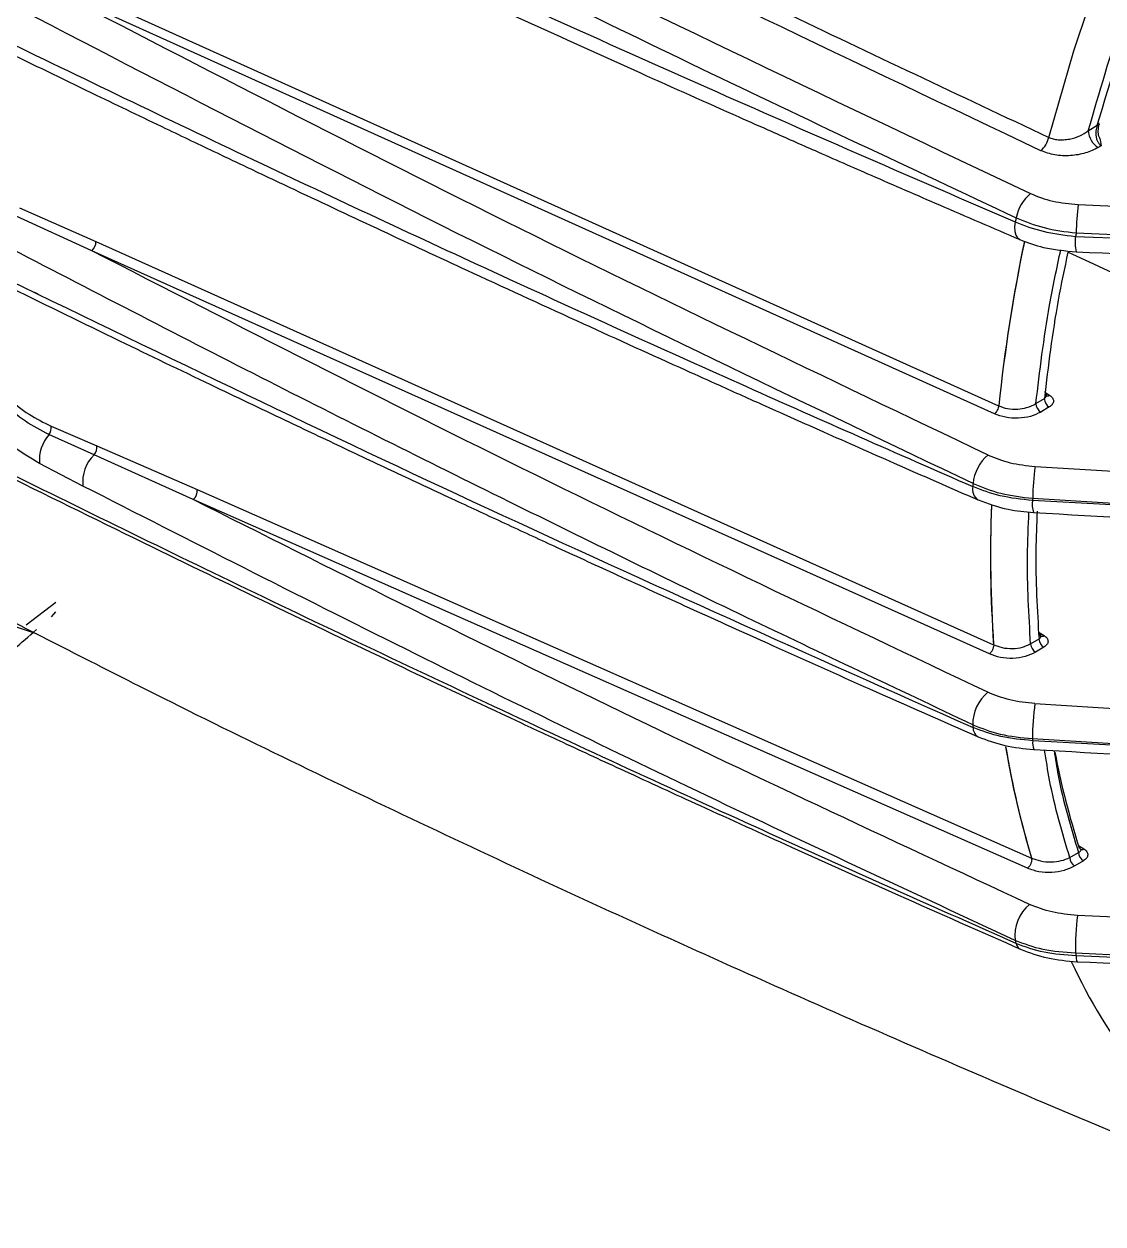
# Model space of a CAD drawing. Extents: x 17.3 to 113.1, y 4.8 to 84.5.
# Drawn here: x 81.295 to 83.621, y 5.952 to 8.54 of the extents above; entities that cross this region are included whole.
import ezdxf

# ---------------------------------------------------------------- set-up
doc = ezdxf.new("R2010")
doc.units = 0
doc.header["$MEASUREMENT"] = 0
doc.layers.add('OBJECT', color=7, linetype='CONTINUOUS')

msp = doc.modelspace()

# ---------------------------------------------------------------- linework, layer by layer
at = {"layer": 'OBJECT'}
for p, q in [((81.3253, 8.6511), (83.3958, 7.7165)), ((83.3869, 7.6992), (81.3163, 8.6337)), ((83.5891, 8.3097), (83.6085, 8.3213)), ((83.6146, 8.2899), (83.6169, 8.2772)), ((83.6169, 8.2772), (83.6104, 8.2734)), ((83.5671, 8.1505), (84.5614, 8.1084)), ((81.4412, 8.0507), (81.2784, 8.1254)), ((81.2853, 8.1433), (81.4502, 8.0704)), ((83.5613, 8.0817), (84.556, 8.0435)), ((83.5631, 8.0892), (84.5582, 8.05)), ((83.3758, 7.1814), (81.4412, 8.0507)), ((81.4502, 8.0704), (83.3848, 7.2013)), ((84.5385, 7.5835), (83.5451, 8.048)), ((81.3163, 7.9615), (81.3214, 7.9594)), ((81.3253, 7.9575), (81.3181, 7.9605)), ((83.4976, 7.7441), (83.5056, 7.7392)), ((83.4981, 7.7387), (83.4989, 7.7393)), ((83.4761, 7.7211), (83.4943, 7.732)), ((83.5049, 7.7139), (83.4867, 7.703)), ((81.3539, 7.6724), (81.452, 7.6303)), ((81.446, 7.6109), (81.3489, 7.6544)), ((81.6597, 7.5143), (81.446, 7.6109)), ((81.452, 7.6303), (81.6684, 7.5361)), ((81.4221, 7.5434), (81.3287, 7.5921)), ((83.4745, 7.5858), (84.4433, 7.5267)), ((81.6684, 7.5361), (83.4666, 6.7414)), ((83.458, 6.7193), (81.6597, 7.5143)), ((84.438, 7.4581), (83.4688, 7.5121)), ((83.4692, 7.517), (84.4381, 7.4588)), ((81.1867, 7.271), (81.3214, 7.2255)), ((81.3637, 7.2927), (81.2999, 7.2436)), ((81.3546, 7.2616), (81.3634, 7.2719)), ((83.4829, 7.2276), (83.4938, 7.2209)), ((83.3848, 7.2013), (83.3848, 7.2003)), ((83.3851, 7.2002), (83.3851, 7.2011)), ((83.4648, 7.2032), (83.4828, 7.2139)), ((83.4934, 7.1958), (83.4754, 7.185)), ((83.4741, 7.0743), (84.4433, 7.0154)), ((83.4688, 6.9988), (84.438, 6.9391)), ((84.4381, 6.9385), (83.4692, 6.9944)), ((83.5491, 6.7423), (83.5679, 6.7535)), ((83.5679, 6.7682), (83.5796, 6.761)), ((83.4666, 6.7414), (83.4669, 6.7383)), ((83.4672, 6.7382), (83.4669, 6.7413)), ((83.5785, 6.7354), (83.5597, 6.7242)), ((84.5594, 6.5735), (83.5655, 6.6177)), ((84.556, 6.4899), (83.5613, 6.5361)), ((84.558, 6.4856), (83.5631, 6.5307))]:
    msp.add_line(p, q, dxfattribs=at)
at = {"layer": 'OBJECT', "flags": 128}
for points in [[(83.504, 8.2952), (83.5577, 8.4816), (83.6205, 8.6687), (83.6919, 8.8555), (83.7719, 9.0412), (83.8598, 9.225), (83.9554, 9.4059), (84.0582, 9.5832), (84.1677, 9.756), (84.2835, 9.9235), (84.4049, 10.085), (84.5314, 10.2396), (84.6624, 10.3867), (84.7973, 10.5256), (84.9356, 10.6556), (85.0764, 10.7762), (85.2193, 10.8868), (85.3634, 10.9868)], [(83.6105, 8.327), (83.6112, 8.3263), (83.6121, 8.3251), (83.6124, 8.324), (83.6122, 8.3231), (83.6115, 8.3223), (83.6102, 8.3217), (83.6085, 8.3213)], [(83.4315, 8.1129), (83.4303, 8.102), (83.4307, 8.0924), (83.4329, 8.0843), (83.4366, 8.0783), (83.4417, 8.0747)], [(83.4831, 7.2259), (83.4834, 7.2239), (83.4841, 7.2222), (83.4851, 7.2208), (83.4864, 7.2199), (83.488, 7.2194), (83.4898, 7.2195), (83.4918, 7.22), (83.4938, 7.2209)]]:
    msp.add_lwpolyline(points, dxfattribs=at)
at = {"layer": 'OBJECT'}
for centre, radius, start, end in [((83.6359, 8.3127), 0.0469, 183.675, 237.0182), ((83.4523, 8.3067), 0.0529, 310.4879, 347.4178), ((83.5248, 8.1034), 0.0931, 130.5997, 168.5395), ((84.1818, 8.0797), 0.6188, 173.4275, 179.1221), ((87.6414, 7.127), 4.3238, 166.6967, 166.8202), ((83.6514, 8.0701), 0.0908, 172.6491, 193.7246), ((87.8539, 7.0622), 4.4119, 166.5399, 166.6398), ((81.4234, 8.0708), 0.0268, 311.6109, 359.1372), ((87.0753, 7.3232), 3.7004, 168.3334, 173.8984), ((87.0462, 7.3276), 3.6708, 168.3367, 173.9205), ((83.5009, 7.7458), 0.00808, 252.0253, 305.3355), ((83.4995, 7.7227), 0.0235, 183.6828, 236.9085), ((83.5177, 7.7335), 0.0235, 183.6817, 236.9096), ((81.3288, 7.6696), 0.0252, 322.8439, 6.2674), ((81.4098, 7.6002), 0.0815, 138.3373, 185.7076), ((81.504, 7.5523), 0.0824, 134.7607, 186.2275), ((81.4266, 7.6275), 0.0255, 319.2015, 6.2329), ((83.4334, 7.5394), 0.0933, 130.4406, 174.1639), ((83.9813, 7.5118), 0.5121, 171.7017, 179.4221), ((81.6426, 7.5337), 0.0259, 311.3114, 5.1185), ((83.3672, 7.5364), 0.0278, 167.9056, 235.2657), ((86.7691, 7.261), 3.4405, 175.2008, 175.3118), ((83.5185, 7.5038), 0.0504, 170.4551, 200.1176), ((87.1699, 7.2034), 3.714, 175.1565, 175.2318), ((86.1644, 7.3933), 2.7862, 177.7374, 183.9521), ((86.1358, 7.3927), 2.7574, 177.7424, 183.9838), ((83.3767, 7.1823), 0.0207, 66.1647, 66.8937), ((83.4882, 7.2047), 0.0235, 183.6828, 236.9085), ((83.5062, 7.2154), 0.0235, 183.683, 236.9102), ((83.4312, 7.0292), 0.0912, 130.2231, 180.263), ((83.9828, 7.0004), 0.5141, 171.7316, 180.1766), ((85.8594, 7.2569), 2.5297, 185.1751, 185.3118), ((83.363, 7.0221), 0.0224, 178.308, 239.903), ((86.2208, 7.2528), 2.7638, 185.2739, 185.3654), ((83.5096, 6.9898), 0.0407, 173.4755, 200.6368), ((85.3259, 7.3002), 1.9414, 189.4497, 196.7269), ((85.3252, 7.2998), 1.9405, 189.4958, 196.7279), ((85.303, 7.3144), 1.8191, 190.9266, 197.626), ((83.5913, 6.755), 0.0235, 183.6835, 236.9091), ((83.5749, 6.7678), 0.00829, 254.2984, 304.8344), ((83.4627, 6.7316), 0.0106, 66.9236, 68.3294), ((83.5725, 6.7438), 0.0235, 183.6824, 236.9115), ((83.518, 6.5742), 0.0872, 129.7553, 186.9832), ((84.1956, 6.5448), 0.6343, 173.4086, 180.79), ((85.1134, 7.1034), 1.7665, 197.792, 198.0173), ((83.4511, 6.5608), 0.0179, 192.0367, 247.0549), ((85.3031, 7.1061), 1.8326, 198.121, 198.2994), ((83.5905, 6.5276), 0.0276, 173.6194, 200.9502), ((84.623, 7.0121), 1.1789, 204.761, 231.4044)]:
    msp.add_arc(centre, radius, start, end, dxfattribs=at)
for points, knots in [([(83.5891, 8.3097), (83.613, 8.392), (83.6612, 8.5579), (83.7549, 8.8096), (83.865, 9.0637), (83.9924, 9.317), (84.1358, 9.5663), (84.2931, 9.8072), (84.4624, 10.0365), (84.6413, 10.2512), (84.8268, 10.4483), (85.0163, 10.6255), (85.207, 10.7831), (85.3353, 10.8713), (85.399, 10.9151)], [0, 0, 0, 0, 0.080321, 0.16194, 0.244772, 0.329378, 0.414487, 0.5, 0.585518, 0.670628, 0.755228, 0.838065, 0.919682, 1, 1, 1, 1]), ([(80.0866, 10.0533), (80.2599, 9.9559), (80.6181, 9.7546), (81.1693, 9.4575), (81.7461, 9.1554), (82.3314, 8.8591), (82.9199, 8.5703), (83.3116, 8.3858), (83.504, 8.2952)], [0, 0, 0, 0, 0.1582539, 0.327068, 0.4937068, 0.6683778, 0.8371406, 1, 1, 1, 1]), ([(83.4867, 8.2665), (83.0897, 8.4554), (82.295, 8.8335), (81.1613, 9.417), (80.438, 9.8194), (80.0866, 10.0149)], [0, 0, 0, 0, 0.339225, 0.679039, 1, 1, 1, 1]), ([(83.6085, 8.3213), (83.6375, 8.4192), (83.6959, 8.6159), (83.8128, 8.9125), (83.95, 9.2064), (84.1077, 9.4924), (84.2815, 9.7672), (84.4096, 9.9371), (84.4734, 10.0217)], [0, 0, 0, 0, 0.165461, 0.332207, 0.5, 0.667784, 0.834534, 1, 1, 1, 1]), ([(80.0866, 9.9052), (80.414, 9.7232), (81.1213, 9.3303), (82.247, 8.7522), (83.0587, 8.3667), (83.4643, 8.1741)], [0, 0, 0, 0, 0.301353, 0.650905, 1, 1, 1, 1]), ([(80.0863, 9.8331), (80.2914, 9.7191), (80.7138, 9.4842), (81.3711, 9.1357), (82.0545, 8.786), (82.7424, 8.4468), (83.2063, 8.2288), (83.4336, 8.1219)], [0, 0, 0, 0, 0.190703, 0.392819, 0.598206, 0.803133, 1, 1, 1, 1]), ([(81.4221, 9.0239), (81.6535, 8.9143), (82.1042, 8.7008), (82.7746, 8.3973), (83.2167, 8.2059), (83.4315, 8.1129)], [0, 0, 0, 0, 0.351668, 0.685, 1, 1, 1, 1]), ([(81.4327, 8.9873), (81.4928, 8.9585), (81.6006, 8.9069), (81.7445, 8.8388), (81.8569, 8.786), (81.9505, 8.7422), (82.1269, 8.6602), (82.3511, 8.5571), (82.6175, 8.4367), (82.788, 8.3605), (82.9137, 8.3048), (83.0087, 8.2628), (83.1296, 8.2098), (83.2766, 8.1458), (83.3838, 8.0997), (83.4417, 8.0747)], [0, 0, 0, 0, 0.091689, 0.164516, 0.218484, 0.261787, 0.305981, 0.484382, 0.598114, 0.703056, 0.737321, 0.783987, 0.843319, 0.915322, 1, 1, 1, 1]), ([(83.3729, 7.6103), (83.0244, 7.7768), (82.3274, 8.1098), (81.6533, 8.4591), (81.3163, 8.6337)], [0, 0, 0, 0, 0.500069, 1, 1, 1, 1]), ([(83.3406, 7.5488), (82.99, 7.7164), (82.2839, 8.0537), (81.6013, 8.408), (81.2577, 8.5863)], [0, 0, 0, 0, 0.49662, 1, 1, 1, 1]), ([(81.2514, 8.5055), (81.4361, 8.4162), (81.7961, 8.2423), (82.3305, 7.9936), (82.8416, 7.7613), (83.1771, 7.6138), (83.3401, 7.5422)], [0, 0, 0, 0, 0.27038, 0.527173, 0.77038, 1, 1, 1, 1]), ([(81.263, 8.4776), (81.3255, 8.4472), (81.4375, 8.3927), (81.5871, 8.3208), (81.7039, 8.2651), (81.8012, 8.2188), (81.9845, 8.1322), (82.2176, 8.0233), (82.4945, 7.8961), (82.6718, 7.8156), (82.8025, 7.7567), (82.9013, 7.7124), (83.0269, 7.6564), (83.1798, 7.5887), (83.2912, 7.5399), (83.3514, 7.5136)], [0, 0, 0, 0, 0.09169, 0.164516, 0.218483, 0.261785, 0.30598, 0.48438, 0.598112, 0.703053, 0.737319, 0.783987, 0.84332, 0.915323, 1, 1, 1, 1]), ([(83.504, 8.2952), (83.507, 8.294), (83.5132, 8.2917), (83.5242, 8.29), (83.5361, 8.2898), (83.5521, 8.2918), (83.5713, 8.2977), (83.5832, 8.3057), (83.5891, 8.3097)], [0, 0, 0, 0, 0.1169065, 0.238658, 0.3663335, 0.5008519, 0.7502482, 1, 1, 1, 1]), ([(83.6085, 8.3213), (83.6073, 8.3173), (83.6048, 8.3093), (83.6052, 8.2983), (83.6072, 8.2901), (83.6098, 8.2846), (83.613, 8.2802), (83.6156, 8.2782), (83.6169, 8.2772)], [0, 0, 0, 0, 0.250064, 0.499105, 0.634955, 0.762997, 0.884268, 1, 1, 1, 1]), ([(83.6151, 8.2902), (83.6141, 8.2922), (83.6111, 8.298), (83.6099, 8.3101), (83.6115, 8.3189), (83.6123, 8.3234)], [0, 0, 0, 0, 0.208804, 0.598259, 1, 1, 1, 1]), ([(83.6104, 8.2734), (83.6016, 8.269), (83.5841, 8.2604), (83.5508, 8.2549), (83.5159, 8.2559), (83.4965, 8.263), (83.4867, 8.2665)], [0, 0, 0, 0, 0.250172, 0.500067, 0.749913, 1, 1, 1, 1]), ([(83.4643, 8.1741), (83.4799, 8.1679), (83.5112, 8.1556), (83.5484, 8.1522), (83.5671, 8.1505)], [0, 0, 0, 0, 0.498504, 1, 1, 1, 1]), ([(83.4315, 8.1129), (83.4509, 8.1054), (83.4905, 8.0902), (83.5374, 8.0846), (83.5613, 8.0817)], [0, 0, 0, 0, 0.490951, 1, 1, 1, 1]), ([(83.4336, 8.1219), (83.4531, 8.114), (83.4925, 8.098), (83.5394, 8.0921), (83.5631, 8.0892)], [0, 0, 0, 0, 0.493197, 1, 1, 1, 1]), ([(83.4417, 8.0747), (83.4582, 8.0685), (83.4957, 8.0546), (83.539, 8.0507), (83.5632, 8.0485)], [0, 0, 0, 0, 0.443299, 1, 1, 1, 1]), ([(83.3401, 7.0288), (83.1771, 7.1057), (82.8416, 7.2641), (82.3305, 7.5136), (81.7961, 7.7808), (81.4361, 7.9676), (81.2514, 8.0634)], [0, 0, 0, 0, 0.22962, 0.472827, 0.72962, 1, 1, 1, 1]), ([(83.3724, 7.0988), (83.0457, 7.2538), (82.392, 7.5639), (81.7582, 7.8884), (81.4412, 8.0507)], [0, 0, 0, 0, 0.499771, 1, 1, 1, 1]), ([(83.4761, 7.7211), (83.4845, 7.7914), (83.4975, 7.9005), (83.5212, 8.0131), (83.5297, 8.0531)], [0, 0, 0, 0, 0.644548, 1, 1, 1, 1]), ([(83.5451, 8.048), (83.5378, 8.0133), (83.5151, 7.9061), (83.5027, 7.8022), (83.4943, 7.732)], [0, 0, 0, 0, 0.323975, 1, 1, 1, 1]), ([(83.5632, 8.0485), (83.7131, 8.0419), (84.0444, 8.0271), (84.376, 8.0143), (84.5575, 8.0073)], [0, 0, 0, 0, 0.452485, 1, 1, 1, 1]), ([(81.3287, 7.5921), (81.3086, 7.604), (81.2687, 7.6278), (81.21, 7.6798), (81.1587, 7.7383), (81.1184, 7.8007), (81.0925, 7.8626), (81.0836, 7.919), (81.0915, 7.9669), (81.1111, 7.9863), (81.1209, 7.996)], [0, 0, 0, 0, 0.125399, 0.250033, 0.374938, 0.500007, 0.625107, 0.75017, 0.875155, 1, 1, 1, 1]), ([(81.3489, 7.6544), (81.3319, 7.6633), (81.2979, 7.6811), (81.2482, 7.7213), (81.2048, 7.7673), (81.1707, 7.817), (81.1487, 7.8668), (81.1414, 7.9126), (81.1487, 7.9519), (81.1659, 7.9678), (81.1744, 7.9758)], [0, 0, 0, 0, 0.1259449, 0.2510612, 0.3759101, 0.5005463, 0.6251221, 0.7498254, 0.8747778, 1, 1, 1, 1]), ([(81.1888, 7.9706), (81.1806, 7.9631), (81.1641, 7.9482), (81.157, 7.9115), (81.1638, 7.8685), (81.1847, 7.8219), (81.2172, 7.7756), (81.2585, 7.7331), (81.3057, 7.6963), (81.3378, 7.6804), (81.3539, 7.6724)], [0, 0, 0, 0, 0.124851, 0.24967, 0.374508, 0.499432, 0.624474, 0.749587, 0.874619, 1, 1, 1, 1]), ([(81.2577, 7.9898), (81.6013, 7.8236), (82.2839, 7.4935), (82.99, 7.179), (83.3406, 7.0228)], [0, 0, 0, 0, 0.50338, 1, 1, 1, 1]), ([(81.269, 7.9698), (81.3461, 7.9321), (81.4884, 7.8626), (81.685, 7.7679), (81.847, 7.6906), (81.9842, 7.6256), (82.1088, 7.567), (82.2259, 7.5122), (82.3381, 7.4601), (82.4522, 7.4074), (82.5824, 7.3476), (82.737, 7.2771), (82.918, 7.1953), (83.1256, 7.1024), (83.2735, 7.0372), (83.3518, 7.0027)], [0, 0, 0, 0, 0.113555, 0.209388, 0.287504, 0.349517, 0.408662, 0.467872, 0.518677, 0.570329, 0.631749, 0.705423, 0.791353, 0.889543, 1, 1, 1, 1]), ([(80.5961, 7.901), (80.6022, 7.8978), (80.6444, 7.876), (80.7228, 7.8359), (80.8321, 7.7801), (81.009, 7.6905), (81.2551, 7.5673), (81.5551, 7.4197), (81.8403, 7.2816), (82.1018, 7.1569), (82.307, 7.0604), (82.4667, 6.986), (82.5987, 6.9249), (82.763, 6.8495), (82.9601, 6.7599), (83.1905, 6.6563), (83.356, 6.5832), (83.4442, 6.5443)], [0, 0, 0, 0, 0.0066599, 0.0459981, 0.0852811, 0.1251909, 0.2373953, 0.3500302, 0.4455979, 0.5397348, 0.6256005, 0.6605533, 0.7062608, 0.7630511, 0.8309309, 0.9099099, 1, 1, 1, 1]), ([(83.4336, 6.557), (83.2447, 6.6409), (82.8605, 6.8117), (82.2835, 7.0783), (81.7098, 7.3515), (81.1455, 7.6284), (80.7814, 7.8142), (80.5991, 7.9072)], [0, 0, 0, 0, 0.194303, 0.395253, 0.602856, 0.80128, 1, 1, 1, 1]), ([(83.4943, 7.732), (83.4952, 7.7328), (83.4968, 7.7342), (83.4984, 7.7367), (83.4987, 7.7384), (83.4989, 7.7393)], [0, 0, 0, 0, 0.365005, 0.66223, 1, 1, 1, 1]), ([(83.4989, 7.7393), (83.4989, 7.7394), (83.4991, 7.7403), (83.4988, 7.7418), (83.4979, 7.7444), (83.4961, 7.7459), (83.4949, 7.7469)], [0, 0, 0, 0, 0.047233, 0.303289, 0.547406, 1, 1, 1, 1]), ([(83.5056, 7.7392), (83.508, 7.7373), (83.5127, 7.7336), (83.5146, 7.7265), (83.5123, 7.7194), (83.5074, 7.7157), (83.5049, 7.7139)], [0, 0, 0, 0, 0.249985, 0.4998, 0.749159, 1, 1, 1, 1]), ([(83.396, 7.7164), (83.3958, 7.7149), (83.3952, 7.7117), (83.393, 7.7066), (83.3901, 7.7021), (83.3879, 7.7001), (83.3869, 7.6992)], [0, 0, 0, 0, 0.241915, 0.500004, 0.758081, 1, 1, 1, 1]), ([(83.396, 7.7164), (83.4021, 7.7141), (83.4146, 7.7095), (83.4363, 7.7086), (83.4582, 7.712), (83.4698, 7.7179), (83.4761, 7.7211)], [0, 0, 0, 0, 0.244677, 0.500062, 0.724507, 1, 1, 1, 1]), ([(83.4867, 7.703), (83.4796, 7.6995), (83.4653, 7.6926), (83.4381, 7.6889), (83.4102, 7.6904), (83.3946, 7.6963), (83.3869, 7.6992)], [0, 0, 0, 0, 0.250112, 0.500126, 0.75008, 1, 1, 1, 1]), ([(83.3729, 7.6103), (83.3883, 7.6041), (83.4192, 7.5916), (83.456, 7.5877), (83.4745, 7.5858)], [0, 0, 0, 0, 0.498431, 1, 1, 1, 1]), ([(83.4315, 6.5636), (83.2167, 6.6637), (82.7746, 6.8697), (82.1042, 7.196), (81.6535, 7.4256), (81.4221, 7.5434)], [0, 0, 0, 0, 0.315, 0.648332, 1, 1, 1, 1]), ([(83.4688, 7.5121), (83.4449, 7.5147), (83.3984, 7.5199), (83.3592, 7.5349), (83.3401, 7.5422)], [0, 0, 0, 0, 0.511471, 1, 1, 1, 1]), ([(83.3406, 7.5488), (83.36, 7.5409), (83.3992, 7.5251), (83.4457, 7.5197), (83.4692, 7.517)], [0, 0, 0, 0, 0.496594, 1, 1, 1, 1]), ([(83.4623, 6.6413), (83.1581, 6.7831), (82.5483, 7.0675), (81.9564, 7.3651), (81.6597, 7.5143)], [0, 0, 0, 0, 0.498752, 1, 1, 1, 1]), ([(83.3514, 7.5136), (83.3725, 7.5058), (83.4097, 7.4921), (83.4526, 7.4881), (83.4711, 7.4864)], [0, 0, 0, 0, 0.5663872, 1, 1, 1, 1]), ([(83.4648, 7.2032), (83.461, 7.2658), (83.4553, 7.3581), (83.4598, 7.4562), (83.4612, 7.4877)], [0, 0, 0, 0, 0.678587, 1, 1, 1, 1]), ([(83.4711, 7.4864), (83.6173, 7.4781), (83.9404, 7.4597), (84.2635, 7.4415), (84.4404, 7.4315)], [0, 0, 0, 0, 0.452487, 1, 1, 1, 1]), ([(83.4789, 7.4893), (83.4776, 7.4608), (83.4734, 7.3657), (83.4789, 7.2764), (83.4828, 7.2139)], [0, 0, 0, 0, 0.300815, 1, 1, 1, 1]), ([(81.2413, 7.2661), (81.3646, 7.203), (81.6832, 7.04), (82.2028, 6.7901), (82.7986, 6.5148), (83.399, 6.2527), (83.8434, 6.0653), (84.0888, 5.9691), (84.1316, 5.9523)], [0, 0, 0, 0, 0.130616, 0.337271, 0.543813, 0.750208, 0.956422, 1, 1, 1, 1]), ([(81.0762, 7.0551), (81.1261, 7.0856), (81.2134, 7.139), (81.2892, 7.2055), (81.3217, 7.2339)], [0, 0, 0, 0, 0.571562, 1, 1, 1, 1]), ([(83.4828, 7.2139), (83.4836, 7.2144), (83.485, 7.2152), (83.4867, 7.2172), (83.4876, 7.2198), (83.4866, 7.2231), (83.4842, 7.225), (83.4831, 7.2259)], [0, 0, 0, 0, 0.1426625, 0.2738495, 0.5009936, 0.7531375, 1, 1, 1, 1]), ([(83.4938, 7.2209), (83.4962, 7.2191), (83.501, 7.2154), (83.5029, 7.2083), (83.5007, 7.2013), (83.4959, 7.1976), (83.4934, 7.1958)], [0, 0, 0, 0, 0.250031, 0.499862, 0.749221, 1, 1, 1, 1]), ([(83.3851, 7.2002), (83.3849, 7.1986), (83.3847, 7.1961), (83.3835, 7.1924), (83.3823, 7.1896), (83.3808, 7.187), (83.3787, 7.184), (83.377, 7.1824), (83.3758, 7.1814)], [0, 0, 0, 0, 0.242736, 0.372413, 0.504175, 0.635328, 0.76326, 1, 1, 1, 1]), ([(83.3851, 7.2011), (83.3909, 7.1989), (83.4033, 7.1941), (83.4256, 7.1925), (83.4477, 7.1952), (83.4591, 7.2005), (83.4648, 7.2032)], [0, 0, 0, 0, 0.237323, 0.500072, 0.750005, 1, 1, 1, 1]), ([(83.4754, 7.185), (83.4683, 7.1816), (83.454, 7.1747), (83.4268, 7.171), (83.3991, 7.1727), (83.3836, 7.1785), (83.3758, 7.1814)], [0, 0, 0, 0, 0.250088, 0.50011, 0.750076, 1, 1, 1, 1]), ([(83.4741, 7.0743), (83.4556, 7.0762), (83.4188, 7.0801), (83.3878, 7.0926), (83.3724, 7.0988)], [0, 0, 0, 0, 0.501586, 1, 1, 1, 1]), ([(83.3401, 7.0288), (83.3592, 7.0211), (83.3984, 7.0056), (83.4449, 7.0011), (83.4688, 6.9988)], [0, 0, 0, 0, 0.488529, 1, 1, 1, 1]), ([(83.4692, 6.9944), (83.4457, 6.9965), (83.3992, 7.0007), (83.36, 7.0154), (83.3406, 7.0228)], [0, 0, 0, 0, 0.503406, 1, 1, 1, 1]), ([(83.3518, 7.0027), (83.3704, 6.9957), (83.4072, 6.9818), (83.4502, 6.9775), (83.4715, 6.9754)], [0, 0, 0, 0, 0.5043107, 1, 1, 1, 1]), ([(83.4715, 6.9754), (83.6176, 6.9671), (83.9406, 6.9486), (84.2635, 6.9303), (84.4404, 6.9203)], [0, 0, 0, 0, 0.452469, 1, 1, 1, 1]), ([(83.5491, 6.7423), (83.533, 6.7965), (83.5109, 6.8704), (83.4983, 6.9522), (83.4949, 6.9741)], [0, 0, 0, 0, 0.732576, 1, 1, 1, 1]), ([(83.5152, 6.9729), (83.518, 6.955), (83.5302, 6.8775), (83.5515, 6.8074), (83.5679, 6.7535)], [0, 0, 0, 0, 0.230598, 1, 1, 1, 1]), ([(83.5679, 6.7535), (83.5694, 6.7542), (83.572, 6.7553), (83.5728, 6.757), (83.5731, 6.7577)], [0, 0, 0, 0, 0.579359, 1, 1, 1, 1]), ([(83.5731, 6.7577), (83.5732, 6.7582), (83.5733, 6.7592), (83.5725, 6.7608), (83.5712, 6.7623), (83.5699, 6.7632), (83.5693, 6.7636)], [0, 0, 0, 0, 0.269144, 0.52379, 0.766448, 1, 1, 1, 1]), ([(83.5796, 6.761), (83.5809, 6.7601), (83.5835, 6.7583), (83.587, 6.754), (83.5886, 6.7481), (83.586, 6.7409), (83.581, 6.7372), (83.5785, 6.7354)], [0, 0, 0, 0, 0.12539, 0.250871, 0.500279, 0.749234, 1, 1, 1, 1]), ([(83.4672, 6.7382), (83.467, 6.7365), (83.4668, 6.7339), (83.4656, 6.7301), (83.464, 6.7265), (83.4614, 6.7223), (83.4591, 6.7203), (83.458, 6.7193)], [0, 0, 0, 0, 0.251224, 0.383336, 0.515964, 0.770806, 1, 1, 1, 1]), ([(83.4669, 6.7413), (83.4731, 6.739), (83.486, 6.7341), (83.5092, 6.7324), (83.5316, 6.7349), (83.5433, 6.7399), (83.5491, 6.7423)], [0, 0, 0, 0, 0.239397, 0.499824, 0.74984, 1, 1, 1, 1]), ([(83.5597, 6.7242), (83.5525, 6.7206), (83.5381, 6.7136), (83.5105, 6.7094), (83.482, 6.7106), (83.466, 6.7164), (83.458, 6.7193)], [0, 0, 0, 0, 0.250139, 0.500157, 0.750082, 1, 1, 1, 1]), ([(83.5655, 6.6177), (83.5468, 6.6194), (83.5095, 6.6228), (83.478, 6.6351), (83.4623, 6.6413)], [0, 0, 0, 0, 0.501563, 1, 1, 1, 1]), ([(83.5613, 6.5361), (83.5374, 6.5377), (83.4905, 6.541), (83.4509, 6.5562), (83.4315, 6.5636)], [0, 0, 0, 0, 0.509049, 1, 1, 1, 1]), ([(83.5631, 6.5307), (83.5394, 6.5322), (83.4925, 6.5353), (83.4531, 6.5498), (83.4336, 6.557)], [0, 0, 0, 0, 0.5068029, 1, 1, 1, 1]), ([(83.4432, 6.5446), (83.4621, 6.5375), (83.4996, 6.5235), (83.5432, 6.5197), (83.5648, 6.5178)], [0, 0, 0, 0, 0.505073, 1, 1, 1, 1]), ([(83.5647, 6.5178), (83.7155, 6.5108), (84.049, 6.4953), (84.3827, 6.4818), (84.5654, 6.4745)], [0, 0, 0, 0, 0.452447, 1, 1, 1, 1])]:
    msp.add_open_spline(points, degree=3, knots=knots, dxfattribs=at)

doc.saveas('drawing.dxf')
